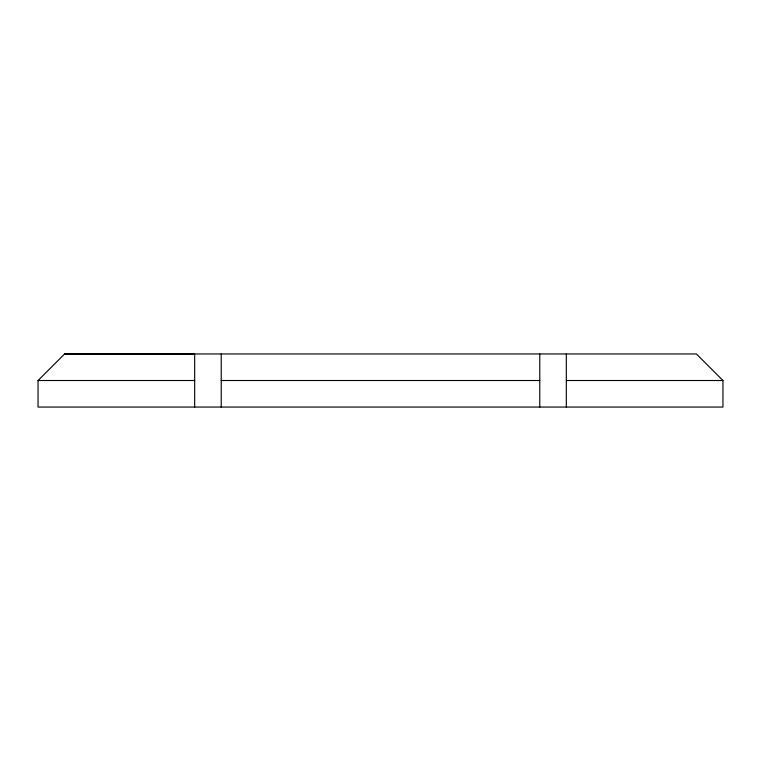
<?xml version="1.0" encoding="UTF-8"?>
<svg xmlns="http://www.w3.org/2000/svg" width="761" height="761" viewBox="0 0 761 761"><rect width="100%" height="100%" fill="white"/><g stroke="black" fill="none" stroke-linecap="round" stroke-linejoin="round"><path stroke-width="1.14" d="M64.599 353.96L696.401 353.96L722.95 380.51L722.95 407.059L38.05 407.059L38.05 380.51L64.599 353.96L194.673 353.941L194.673 407.059M38.05 380.51L194.673 380.51M221.223 380.51L539.777 380.51M566.327 380.51L722.95 380.51M566.327 353.96L566.327 407.059M539.777 353.96L539.777 407.059M221.223 353.96L221.223 407.059"/></g></svg>
